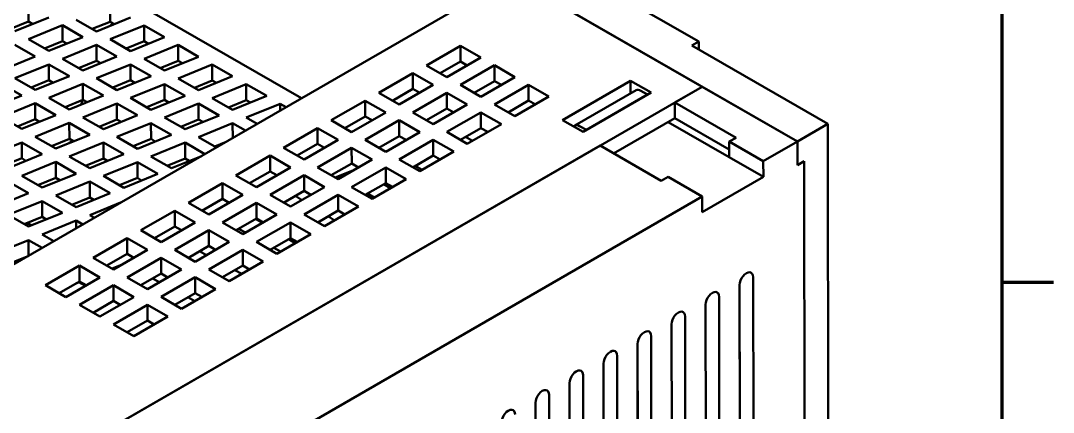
# Model space of a CAD drawing. Header units: millimetres. Extents: x 2121 to 4904, y 892 to 1933.
# Drawn here: x 3174.5 to 3335.5, y 1767.7 to 1828.8 of the extents above; entities that cross this region are included whole.
import ezdxf

# ---------------------------------------------------------------- set-up
doc = ezdxf.new("R2010")
doc.units = ezdxf.units.MM
doc.header["$LTSCALE"] = 1.8
doc.layers.add('경계(ISO)', color=7, linetype='Continuous', lineweight=70)
doc.layers.add('외형선(ISO)', color=7, linetype='Continuous', lineweight=50)

# ---------------------------------------------------------------- blocks, each defined once
blk = doc.blocks.new('경계 Default Border')
at = {"layer": '경계(ISO)'}
blk.add_line((584, 350), (587.9, 350), dxfattribs=at)
at = {"layer": '경계(ISO)', "flags": 128}
blk.add_lwpolyline([(10, 10), (10, 410), (584, 410), (584, 10), (10, 10)], dxfattribs=at)

msp = doc.modelspace()

# ---------------------------------------------------------------- linework, layer by layer
at = {"layer": '외형선(ISO)'}
for p, q in [((3295.58, 1809.93), (3200.12, 1864.9)), ((3280.2, 1825.51), (3229.29, 1854.83)), ((3218.29, 1816.68), (3177.48, 1840.18)), ((3251.03, 1835.58), (3159.44, 1782.7)), ((3280.73, 1818.48), (3251.03, 1835.58)), ((3175.73, 1831.11), (3175.74, 1828.64)), ((3188.46, 1831.09), (3188.47, 1828.62)), ((3178.92, 1829.28), (3173.61, 1827.12)), ((3186.34, 1827.09), (3183.16, 1828.93)), ((3191.64, 1829.26), (3186.34, 1827.09)), ((3175.74, 1828.64), (3172.95, 1827.5)), ((3175.73, 1825.89), (3181.04, 1828.06)), ((3176.4, 1828.25), (3175.74, 1828.64)), ((3181.04, 1828.06), (3184.22, 1826.23)), ((3181.04, 1828.06), (3181.04, 1825.58)), ((3188.47, 1828.62), (3185.68, 1827.48)), ((3188.46, 1825.87), (3193.77, 1828.04)), ((3189.13, 1828.23), (3188.47, 1828.62)), ((3193.77, 1828.04), (3196.95, 1826.21)), ((3193.77, 1828.04), (3193.77, 1825.56)), ((3178.91, 1824.06), (3175.73, 1825.89)), ((3181.04, 1825.58), (3178.25, 1824.44)), ((3184.22, 1826.23), (3178.91, 1824.06)), ((3181.7, 1825.2), (3181.04, 1825.58)), ((3191.64, 1824.04), (3188.46, 1825.87)), ((3193.77, 1825.56), (3190.98, 1824.42)), ((3196.95, 1826.21), (3191.64, 1824.04)), ((3194.43, 1825.18), (3193.77, 1825.56)), ((3279.14, 1824.9), (3280.2, 1825.51)), ((3280.2, 1824.29), (3280.2, 1825.51)), ((3173.61, 1825.03), (3176.79, 1823.2)), ((3181.04, 1822.84), (3186.34, 1825.01)), ((3186.34, 1825.01), (3189.52, 1823.17)), ((3186.34, 1825.01), (3186.34, 1822.53)), ((3193.77, 1822.82), (3199.07, 1824.99)), ((3199.07, 1824.99), (3202.25, 1823.15)), ((3199.07, 1824.99), (3199.07, 1822.51)), ((3237.77, 1821.81), (3243.07, 1824.87)), ((3243.07, 1824.87), (3246.26, 1823.04)), ((3243.07, 1824.87), (3243.08, 1822.42)), ((3279.14, 1824.9), (3300.35, 1812.68)), ((3176.79, 1823.2), (3171.49, 1821.03)), ((3184.22, 1821.01), (3181.04, 1822.84)), ((3186.34, 1822.53), (3183.55, 1821.39)), ((3189.52, 1823.17), (3184.22, 1821.01)), ((3187.01, 1822.15), (3186.34, 1822.53)), ((3196.95, 1820.99), (3193.77, 1822.82)), ((3199.07, 1822.51), (3196.28, 1821.37)), ((3202.25, 1823.15), (3196.95, 1820.99)), ((3199.74, 1822.13), (3199.07, 1822.51)), ((3243.08, 1822.42), (3239.9, 1820.59)), ((3246.26, 1823.04), (3240.95, 1819.98)), ((3244.13, 1821.81), (3243.08, 1822.42)), ((3173.61, 1819.81), (3178.91, 1821.97)), ((3178.91, 1821.97), (3182.1, 1820.14)), ((3178.91, 1821.97), (3178.92, 1819.5)), ((3186.34, 1819.79), (3191.64, 1821.95)), ((3191.64, 1821.95), (3194.83, 1820.12)), ((3191.64, 1821.95), (3191.65, 1819.48)), ((3199.07, 1819.77), (3204.37, 1821.93)), ((3204.37, 1821.93), (3207.55, 1820.1)), ((3204.37, 1821.93), (3204.38, 1819.45)), ((3240.95, 1819.98), (3237.77, 1821.81)), ((3243.07, 1818.76), (3248.38, 1821.82)), ((3248.38, 1821.82), (3251.56, 1819.99)), ((3248.38, 1821.82), (3248.38, 1819.37)), ((3176.79, 1817.97), (3173.61, 1819.81)), ((3178.92, 1819.5), (3176.13, 1818.36)), ((3182.1, 1820.14), (3176.79, 1817.97)), ((3179.58, 1819.11), (3178.92, 1819.5)), ((3189.52, 1817.95), (3186.34, 1819.79)), ((3191.65, 1819.48), (3188.86, 1818.34)), ((3194.83, 1820.12), (3189.52, 1817.95)), ((3192.31, 1819.09), (3191.65, 1819.48)), ((3202.25, 1817.93), (3199.07, 1819.77)), ((3204.38, 1819.45), (3201.59, 1818.32)), ((3207.55, 1820.1), (3202.25, 1817.93)), ((3205.04, 1819.07), (3204.38, 1819.45)), ((3230.35, 1817.52), (3235.65, 1820.59)), ((3235.65, 1820.59), (3238.83, 1818.75)), ((3235.65, 1820.59), (3235.65, 1818.13)), ((3248.38, 1819.37), (3245.2, 1817.53)), ((3251.56, 1819.99), (3246.26, 1816.92)), ((3249.44, 1818.76), (3248.38, 1819.37)), ((3258.98, 1813.26), (3269.59, 1819.39)), ((3269.59, 1819.39), (3272.77, 1817.56)), ((3269.59, 1819.39), (3269.59, 1817.45)), ((3158.75, 1748.06), (3280.73, 1818.48)), ((3171.49, 1818.94), (3174.67, 1817.11)), ((3178.91, 1816.75), (3184.22, 1818.92)), ((3184.22, 1818.92), (3187.4, 1817.09)), ((3184.22, 1818.92), (3184.22, 1816.44)), ((3191.64, 1816.73), (3196.95, 1818.9)), ((3196.95, 1818.9), (3200.13, 1817.07)), ((3196.95, 1818.9), (3196.95, 1816.42)), ((3204.37, 1816.71), (3209.68, 1818.88)), ((3209.68, 1818.88), (3212.86, 1817.04)), ((3209.68, 1818.88), (3209.68, 1816.4)), ((3233.53, 1815.69), (3230.35, 1817.52)), ((3235.65, 1818.13), (3232.47, 1816.3)), ((3238.83, 1818.75), (3233.53, 1815.69)), ((3236.71, 1817.53), (3235.65, 1818.13)), ((3235.65, 1814.47), (3240.95, 1817.53)), ((3240.95, 1817.53), (3244.13, 1815.7)), ((3240.95, 1817.53), (3240.96, 1815.08)), ((3246.26, 1816.92), (3243.07, 1818.76)), ((3248.38, 1815.7), (3253.68, 1818.76)), ((3253.68, 1818.76), (3256.86, 1816.93)), ((3253.68, 1818.76), (3253.68, 1816.31)), ((3260.89, 1812.42), (3270.43, 1817.93)), ((3272.77, 1817.56), (3262.17, 1811.43)), ((3271.18, 1817.86), (3272.24, 1817.25)), ((3280.73, 1818.48), (3276.48, 1816.03)), ((3295.58, 1809.93), (3280.73, 1818.48)), ((3174.67, 1817.11), (3169.37, 1814.94)), ((3171.49, 1813.72), (3176.79, 1815.89)), ((3176.79, 1815.89), (3179.97, 1814.05)), ((3176.79, 1815.89), (3176.79, 1813.41)), ((3182.09, 1814.92), (3178.91, 1816.75)), ((3184.22, 1816.44), (3181.43, 1815.3)), ((3187.4, 1817.09), (3182.09, 1814.92)), ((3184.88, 1816.06), (3184.22, 1816.44)), ((3184.22, 1813.7), (3189.52, 1815.87)), ((3189.52, 1815.87), (3192.7, 1814.03)), ((3189.52, 1815.87), (3189.52, 1813.39)), ((3194.82, 1814.9), (3191.64, 1816.73)), ((3196.95, 1816.42), (3194.16, 1815.28)), ((3200.13, 1817.07), (3194.82, 1814.9)), ((3197.61, 1816.04), (3196.95, 1816.42)), ((3196.95, 1813.68), (3202.25, 1815.84)), ((3202.25, 1815.84), (3205.43, 1814.01)), ((3202.25, 1815.84), (3202.25, 1813.37)), ((3207.55, 1814.88), (3204.37, 1816.71)), ((3209.68, 1816.4), (3206.89, 1815.26)), ((3212.86, 1817.04), (3207.55, 1814.88)), ((3209.67, 1813.66), (3214.98, 1815.82)), ((3210.34, 1816.02), (3209.68, 1816.4)), ((3214.98, 1815.82), (3215.89, 1815.3)), ((3214.98, 1815.82), (3214.98, 1814.77)), ((3222.92, 1813.24), (3228.22, 1816.3)), ((3228.22, 1816.3), (3231.41, 1814.47)), ((3228.22, 1816.3), (3228.23, 1813.85)), ((3253.68, 1816.31), (3250.5, 1814.48)), ((3256.86, 1816.93), (3251.56, 1813.87)), ((3254.74, 1815.71), (3253.68, 1816.31)), ((3272.24, 1817.25), (3262.7, 1811.74)), ((3276.48, 1816.03), (3286.03, 1810.53)), ((3276.49, 1813.58), (3276.48, 1816.03)), ((3231.41, 1814.47), (3226.1, 1811.41)), ((3238.83, 1812.64), (3235.65, 1814.47)), ((3240.96, 1815.08), (3237.78, 1813.25)), ((3244.13, 1815.7), (3238.83, 1812.64)), ((3240.95, 1811.42), (3246.26, 1814.48)), ((3242.01, 1814.47), (3240.96, 1815.08)), ((3246.26, 1814.48), (3249.44, 1812.65)), ((3246.26, 1814.48), (3246.26, 1812.03)), ((3251.56, 1813.87), (3248.38, 1815.7)), ((3174.67, 1811.89), (3171.49, 1813.72)), ((3176.79, 1813.41), (3174, 1812.27)), ((3179.97, 1814.05), (3174.67, 1811.89)), ((3177.46, 1813.03), (3176.79, 1813.41)), ((3176.79, 1810.67), (3182.09, 1812.83)), ((3182.09, 1812.83), (3185.28, 1811)), ((3182.09, 1812.83), (3182.1, 1810.36)), ((3187.4, 1811.87), (3184.22, 1813.7)), ((3189.52, 1813.39), (3186.73, 1812.25)), ((3192.7, 1814.03), (3187.4, 1811.87)), ((3190.19, 1813.01), (3189.52, 1813.39)), ((3189.52, 1810.65), (3194.82, 1812.81)), ((3194.82, 1812.81), (3198.01, 1810.98)), ((3194.82, 1812.81), (3194.83, 1810.33)), ((3200.13, 1811.85), (3196.95, 1813.68)), ((3202.25, 1813.37), (3199.46, 1812.23)), ((3205.43, 1814.01), (3200.13, 1811.85)), ((3202.92, 1812.99), (3202.25, 1813.37)), ((3202.25, 1810.62), (3207.55, 1812.79)), ((3207.55, 1812.79), (3209.56, 1811.64)), ((3207.55, 1812.79), (3207.56, 1810.48)), ((3211.37, 1812.68), (3209.67, 1813.66)), ((3226.1, 1811.41), (3222.92, 1813.24)), ((3228.23, 1813.85), (3225.05, 1812.01)), ((3228.22, 1810.18), (3233.53, 1813.25)), ((3229.28, 1813.24), (3228.23, 1813.85)), ((3233.53, 1813.25), (3236.71, 1811.41)), ((3233.53, 1813.25), (3233.53, 1810.79)), ((3249.44, 1812.65), (3244.13, 1809.58)), ((3262.17, 1811.43), (3258.98, 1813.26)), ((3276.49, 1813.58), (3266.94, 1808.07)), ((3284.97, 1807.47), (3275.43, 1812.97)), ((3284.97, 1808.69), (3276.49, 1813.58)), ((3295.58, 1809.93), (3300.35, 1812.68)), ((3300.35, 1812.68), (3300.56, 1628.85)), ((3185.28, 1811), (3179.97, 1808.83)), ((3198.01, 1810.98), (3192.7, 1808.81)), ((3215.5, 1808.95), (3220.8, 1812.01)), ((3220.8, 1812.01), (3223.98, 1810.18)), ((3220.8, 1812.01), (3220.8, 1809.56)), ((3236.71, 1811.41), (3231.41, 1808.35)), ((3244.13, 1809.58), (3240.95, 1811.42)), ((3246.26, 1812.03), (3243.08, 1810.19)), ((3247.31, 1811.42), (3246.26, 1812.03)), ((3262.7, 1811.74), (3261.64, 1812.35)), ((3169.36, 1807.63), (3174.67, 1809.8)), ((3174.67, 1809.8), (3177.85, 1807.97)), ((3174.67, 1809.8), (3174.67, 1807.32)), ((3179.97, 1808.83), (3176.79, 1810.67)), ((3182.1, 1810.36), (3179.31, 1809.22)), ((3182.62, 1810.05), (3181.79, 1809.58)), ((3182.09, 1807.61), (3187.4, 1809.78)), ((3182.76, 1809.97), (3182.1, 1810.36)), ((3187.4, 1809.78), (3190.58, 1807.95)), ((3187.4, 1809.78), (3187.4, 1807.3)), ((3192.7, 1808.81), (3189.52, 1810.65)), ((3194.83, 1810.33), (3192.04, 1809.2)), ((3194.82, 1807.59), (3200.13, 1809.76)), ((3195.49, 1809.95), (3194.83, 1810.33)), ((3200.13, 1809.76), (3203.22, 1807.98)), ((3200.13, 1809.76), (3200.13, 1807.28)), ((3205.03, 1809.02), (3202.25, 1810.62)), ((3206.56, 1809.91), (3204.77, 1809.17)), ((3220.8, 1809.56), (3217.62, 1807.73)), ((3223.98, 1810.18), (3218.68, 1807.12)), ((3221.86, 1808.95), (3220.8, 1809.56)), ((3231.41, 1808.35), (3228.22, 1810.18)), ((3233.53, 1810.79), (3230.35, 1808.96)), ((3234.59, 1810.19), (3233.53, 1810.79)), ((3233.53, 1807.13), (3238.83, 1810.19)), ((3238.83, 1810.19), (3242.01, 1808.36)), ((3238.83, 1810.19), (3238.83, 1807.74)), ((3244.93, 1810.04), (3243.87, 1810.65)), ((3286.03, 1810.53), (3284.97, 1809.92)), ((3284.97, 1809.92), (3290.27, 1806.87)), ((3284.97, 1809.92), (3284.97, 1807.47)), ((3290.27, 1806.87), (3295.58, 1809.93)), ((3295.58, 1806.25), (3295.58, 1809.93)), ((3295.58, 1806.25), (3295.58, 1809.93)), ((3177.85, 1807.97), (3172.55, 1805.8)), ((3190.58, 1807.95), (3185.28, 1805.78)), ((3264.82, 1809.29), (3189.51, 1765.82)), ((3218.68, 1807.12), (3215.5, 1808.95)), ((3220.8, 1805.9), (3226.1, 1808.96)), ((3226.1, 1808.96), (3229.29, 1807.13)), ((3226.1, 1808.96), (3226.11, 1806.51)), ((3242.01, 1808.36), (3236.71, 1805.3)), ((3274.36, 1803.8), (3264.82, 1809.29)), ((3174.67, 1807.32), (3171.88, 1806.18)), ((3175.34, 1806.94), (3174.67, 1807.32)), ((3174.67, 1804.58), (3179.97, 1806.75)), ((3179.97, 1806.75), (3183.15, 1804.91)), ((3179.97, 1806.75), (3179.97, 1804.27)), ((3185.28, 1805.78), (3182.09, 1807.61)), ((3187.4, 1807.3), (3184.61, 1806.16)), ((3188.06, 1806.92), (3187.4, 1807.3)), ((3187.4, 1804.56), (3192.7, 1806.73)), ((3192.7, 1806.73), (3195.88, 1804.89)), ((3192.7, 1806.73), (3192.7, 1804.25)), ((3198, 1805.76), (3194.82, 1807.59)), ((3200.13, 1807.28), (3197.34, 1806.14)), ((3202.69, 1807.67), (3198, 1805.76)), ((3200.79, 1806.9), (3200.13, 1807.28)), ((3208.07, 1804.66), (3213.38, 1807.73)), ((3213.38, 1807.73), (3216.56, 1805.89)), ((3213.38, 1807.73), (3213.38, 1805.28)), ((3226.11, 1806.51), (3222.93, 1804.67)), ((3229.29, 1807.13), (3223.98, 1804.06)), ((3227.16, 1805.9), (3226.11, 1806.51)), ((3236.71, 1805.3), (3233.53, 1807.13)), ((3238.83, 1807.74), (3235.66, 1805.9)), ((3239.89, 1807.13), (3238.83, 1807.74)), ((3284.97, 1807.47), (3290.28, 1804.42)), ((3290.27, 1806.87), (3290.28, 1804.42)), ((3295.58, 1806.25), (3296.64, 1806.86)), ((3296.64, 1806.86), (3295.58, 1806.25)), ((3296.64, 1806.86), (3296.87, 1598.52)), ((3296.64, 1806.86), (3296.87, 1599.99)), ((3177.85, 1802.75), (3174.67, 1804.58)), ((3183.15, 1804.91), (3177.85, 1802.75)), ((3190.58, 1802.73), (3187.4, 1804.56)), ((3195.88, 1804.89), (3190.58, 1802.73)), ((3211.25, 1802.83), (3208.07, 1804.66)), ((3213.38, 1805.28), (3210.2, 1803.44)), ((3216.56, 1805.89), (3211.25, 1802.83)), ((3214.43, 1804.67), (3213.38, 1805.28)), ((3213.38, 1801.61), (3218.68, 1804.67)), ((3218.68, 1804.67), (3221.86, 1802.84)), ((3218.68, 1804.67), (3218.68, 1802.22)), ((3223.98, 1804.06), (3220.8, 1805.9)), ((3226.53, 1805.53), (3223.55, 1804.32)), ((3224.49, 1804.36), (3224.15, 1804.56)), ((3226.1, 1802.84), (3231.41, 1805.9)), ((3231.41, 1805.9), (3234.59, 1804.07)), ((3231.41, 1805.9), (3231.41, 1803.45)), ((3237.12, 1805.53), (3236.02, 1806.12)), ((3172.55, 1803.71), (3175.73, 1801.88)), ((3179.97, 1804.27), (3177.19, 1803.13)), ((3180.64, 1803.89), (3179.97, 1804.27)), ((3179.97, 1801.53), (3185.28, 1803.69)), ((3185.28, 1803.69), (3188.46, 1801.86)), ((3185.28, 1803.69), (3185.28, 1801.22)), ((3192.7, 1804.25), (3189.91, 1803.11)), ((3193.37, 1803.87), (3192.7, 1804.25)), ((3200.65, 1800.38), (3205.95, 1803.44)), ((3205.95, 1803.44), (3209.13, 1801.61)), ((3205.95, 1803.44), (3205.95, 1800.99)), ((3231.41, 1803.45), (3228.23, 1801.62)), ((3234.59, 1804.07), (3229.29, 1801.01)), ((3232.18, 1802.68), (3231.1, 1803.27)), ((3232.46, 1802.85), (3231.41, 1803.45)), ((3275.42, 1804.41), (3274.36, 1803.8)), ((3280.73, 1801.35), (3275.42, 1804.41)), ((3290.28, 1804.42), (3280.73, 1798.9)), ((3097.76, 1695.72), (3280.73, 1801.35)), ((3175.73, 1801.88), (3170.42, 1799.71)), ((3183.15, 1799.69), (3179.97, 1801.53)), ((3188.46, 1801.86), (3183.15, 1799.69)), ((3209.13, 1801.61), (3203.83, 1798.55)), ((3216.56, 1799.78), (3213.38, 1801.61)), ((3218.68, 1802.22), (3215.5, 1800.39)), ((3221.86, 1802.84), (3216.56, 1799.78)), ((3217.33, 1801.44), (3218.34, 1800.81)), ((3219.74, 1801.61), (3218.68, 1802.22)), ((3218.68, 1798.56), (3223.98, 1801.62)), ((3223.98, 1801.62), (3227.16, 1799.79)), ((3223.98, 1801.62), (3223.99, 1799.17)), ((3229.29, 1801.01), (3226.1, 1802.84)), ((3229.6, 1801.19), (3228.58, 1801.82)), ((3280.73, 1798.9), (3280.73, 1801.35)), ((3172.54, 1798.49), (3177.85, 1800.66)), ((3177.85, 1800.66), (3181.03, 1798.83)), ((3177.85, 1800.66), (3177.85, 1798.18)), ((3185.28, 1801.22), (3182.49, 1800.08)), ((3185.27, 1798.47), (3190.33, 1800.54)), ((3185.94, 1800.83), (3185.28, 1801.22)), ((3203.83, 1798.55), (3200.65, 1800.38)), ((3205.95, 1800.99), (3202.77, 1799.15)), ((3207.01, 1800.38), (3205.95, 1800.99)), ((3205.95, 1797.32), (3211.25, 1800.39)), ((3211.25, 1800.39), (3214.44, 1798.55)), ((3211.25, 1800.39), (3211.26, 1797.93)), ((3227.16, 1799.79), (3221.86, 1796.72)), ((3175.73, 1796.66), (3172.54, 1798.49)), ((3177.85, 1798.18), (3175.06, 1797.04)), ((3181.03, 1798.83), (3175.73, 1796.66)), ((3178.52, 1797.8), (3177.85, 1798.18)), ((3186.02, 1798.05), (3185.27, 1798.47)), ((3193.22, 1796.09), (3198.53, 1799.15)), ((3198.53, 1799.15), (3201.71, 1797.32)), ((3198.53, 1799.15), (3198.53, 1796.7)), ((3214.44, 1798.55), (3209.13, 1795.49)), ((3221.86, 1796.72), (3218.68, 1798.56)), ((3223.99, 1799.17), (3220.81, 1797.33)), ((3222.44, 1798.27), (3223.45, 1797.64)), ((3225.04, 1798.56), (3223.99, 1799.17)), ((3176.21, 1796.86), (3175.55, 1797.24)), ((3177.85, 1795.44), (3183.15, 1797.61)), ((3183.15, 1797.61), (3184.2, 1797)), ((3183.15, 1797.61), (3183.15, 1796.39)), ((3198.53, 1796.7), (3195.35, 1794.87)), ((3201.71, 1797.32), (3196.41, 1794.26)), ((3199.58, 1796.09), (3198.53, 1796.7)), ((3209.13, 1795.49), (3205.95, 1797.32)), ((3211.26, 1797.93), (3208.08, 1796.1)), ((3211.18, 1797.89), (3212.2, 1797.26)), ((3211.25, 1794.27), (3216.56, 1797.33)), ((3212.31, 1797.33), (3211.26, 1797.93)), ((3216.56, 1797.33), (3219.74, 1795.5)), ((3216.56, 1797.33), (3216.56, 1794.88)), ((3179.68, 1794.39), (3177.85, 1795.44)), ((3196.41, 1794.26), (3193.22, 1796.09)), ((3198.53, 1793.04), (3203.83, 1796.1)), ((3203.83, 1796.1), (3207.01, 1794.27)), ((3203.83, 1796.1), (3203.83, 1793.65)), ((3209.55, 1795.73), (3208.46, 1796.32)), ((3216.56, 1794.88), (3213.38, 1793.05)), ((3219.74, 1795.5), (3214.44, 1792.44)), ((3217.62, 1794.27), (3216.56, 1794.88)), ((3170.42, 1792.41), (3175.73, 1794.57)), ((3175.73, 1794.57), (3177.87, 1793.34)), ((3175.73, 1794.57), (3175.73, 1792.11)), ((3185.8, 1791.8), (3191.1, 1794.87)), ((3191.1, 1794.87), (3194.28, 1793.03)), ((3191.1, 1794.87), (3191.1, 1792.42)), ((3203.83, 1793.65), (3200.65, 1791.81)), ((3207.01, 1794.27), (3201.71, 1791.2)), ((3204.89, 1793.04), (3203.83, 1793.65)), ((3214.44, 1792.44), (3211.25, 1794.27)), ((3215.04, 1792.79), (3213.95, 1793.37)), ((3216.29, 1794.73), (3217.31, 1794.1)), ((3175.66, 1792.07), (3172.94, 1790.96)), ((3188.98, 1789.97), (3185.8, 1791.8)), ((3191.1, 1792.42), (3187.93, 1790.58)), ((3194.28, 1793.03), (3188.98, 1789.97)), ((3192.16, 1791.81), (3191.1, 1792.42)), ((3191.1, 1788.75), (3196.41, 1791.81)), ((3196.41, 1791.81), (3199.59, 1789.98)), ((3196.41, 1791.81), (3196.41, 1789.36)), ((3201.71, 1791.2), (3198.53, 1793.04)), ((3203.5, 1792.24), (3202.41, 1792.83)), ((3203.83, 1789.98), (3209.13, 1793.05)), ((3209.13, 1793.05), (3212.32, 1791.21)), ((3209.13, 1793.05), (3209.14, 1790.59)), ((3178.37, 1787.52), (3183.68, 1790.58)), ((3183.68, 1790.58), (3186.86, 1788.75)), ((3183.68, 1790.58), (3183.68, 1788.13)), ((3190.33, 1790.75), (3188.75, 1790.11)), ((3209.14, 1790.59), (3205.96, 1788.76)), ((3212.32, 1791.21), (3207.01, 1788.15)), ((3210.19, 1789.99), (3209.14, 1790.59)), ((3186.86, 1788.75), (3181.56, 1785.69)), ((3194.28, 1786.92), (3191.1, 1788.75)), ((3196.41, 1789.36), (3193.23, 1787.53)), ((3199.59, 1789.98), (3194.28, 1786.92)), ((3196.16, 1788), (3195.07, 1788.59)), ((3197.46, 1788.75), (3196.41, 1789.36)), ((3196.41, 1785.7), (3201.71, 1788.76)), ((3201.71, 1788.76), (3204.89, 1786.93)), ((3201.71, 1788.76), (3201.71, 1786.31)), ((3207.01, 1788.15), (3203.83, 1789.98)), ((3209, 1789.3), (3207.9, 1789.88)), ((3288.7, 1788.79), (3288.73, 1765.5)), ((3181.56, 1785.69), (3178.37, 1787.52)), ((3183.68, 1788.13), (3180.5, 1786.29)), ((3183.78, 1788.07), (3183.13, 1787.81)), ((3184.62, 1787.45), (3183.6, 1788)), ((3184.74, 1787.52), (3183.68, 1788.13)), ((3183.68, 1784.46), (3188.98, 1787.53)), ((3188.98, 1787.53), (3192.16, 1785.69)), ((3188.98, 1787.53), (3188.98, 1785.07)), ((3204.89, 1786.93), (3199.59, 1783.86)), ((3286.61, 1766.73), (3286.58, 1787.65)), ((3286.61, 1764.28), (3286.58, 1787.57)), ((3192.16, 1785.69), (3186.86, 1782.63)), ((3199.59, 1783.86), (3196.41, 1785.7)), ((3201.71, 1786.31), (3198.53, 1784.47)), ((3201.65, 1785.06), (3200.56, 1785.64)), ((3202.77, 1785.7), (3201.71, 1786.31)), ((3283.4, 1785.73), (3283.42, 1762.44)), ((3186.86, 1782.63), (3183.68, 1784.46)), ((3188.98, 1785.07), (3185.8, 1783.24)), ((3190.04, 1784.47), (3188.98, 1785.07)), ((3188.98, 1781.41), (3194.28, 1784.47)), ((3194.28, 1784.47), (3197.47, 1782.64)), ((3194.28, 1784.47), (3194.29, 1782.02)), ((3281.3, 1763.66), (3281.28, 1784.59)), ((3281.3, 1761.22), (3281.28, 1784.5)), ((3194.29, 1782.02), (3191.11, 1780.19)), ((3197.47, 1782.64), (3192.16, 1779.58)), ((3195.34, 1781.41), (3194.29, 1782.02)), ((3278.1, 1782.67), (3278.12, 1759.38)), ((3192.16, 1779.58), (3188.98, 1781.41)), ((3276, 1758.16), (3275.97, 1781.44)), ((3276, 1760.6), (3275.98, 1781.53)), ((3272.79, 1779.6), (3272.82, 1756.32)), ((3270.7, 1757.54), (3270.67, 1778.47)), ((3270.7, 1755.09), (3270.67, 1778.38)), ((3267.49, 1776.54), (3267.51, 1753.26)), ((3265.39, 1754.48), (3265.37, 1775.41)), ((3265.39, 1752.03), (3265.37, 1775.32)), ((3260.09, 1751.42), (3260.07, 1772.35)), ((3262.19, 1773.48), (3262.21, 1750.2)), ((3260.09, 1748.97), (3260.06, 1772.26)), ((3254.79, 1748.36), (3254.76, 1769.28)), ((3254.79, 1745.91), (3254.76, 1769.19)), ((3256.88, 1770.42), (3256.91, 1747.13))]:
    msp.add_line(p, q, dxfattribs=at)
for centre, major_axis, ratio, start_param, end_param in [((3189.01, 1827.22), (0.75, 1.3), 0.578096, 0.898431, 1.320121), ((3271.18, 1816.63), (-0.75, 1.3), 0.57735, 5.49908, 6.283185), ((3185.72, 1816.15), (1.31, 2.27), 0.578096, 1.780952, 2.095211), ((3261.64, 1811.12), (-0.75, 1.3), 0.57735, 5.49908, 6.54553), ((3287.64, 1788.18), (0.75, 1.3), 0.578096, 5.49714, 8.638733), ((3282.34, 1785.12), (0.75, 1.3), 0.578096, 5.49714, 8.638733), ((3277.03, 1782.05), (0.75, 1.3), 0.578096, 5.49714, 8.638733), ((3271.73, 1778.99), (0.75, 1.3), 0.578096, 5.49714, 8.638733), ((3266.43, 1775.93), (0.75, 1.3), 0.578096, 5.49714, 8.638733), ((3261.12, 1772.87), (0.75, 1.3), 0.578096, 5.49714, 8.638733), ((3255.82, 1769.81), (0.75, 1.3), 0.578096, 5.49714, 8.638733), ((3250.52, 1766.74), (0.75, 1.3), 0.578096, 5.49714, 8.638733)]:
    msp.add_ellipse(centre, major_axis=major_axis, ratio=ratio, start_param=start_param, end_param=end_param, dxfattribs=at)

# ---------------------------------------------------------------- block references
at = {"xscale": 2.0655, "yscale": 2.0655, "zscale": 2.0655}
msp.add_blockref('경계 Default Border', (2121.18, 1065.06), dxfattribs=at)

doc.saveas('drawing.dxf')
